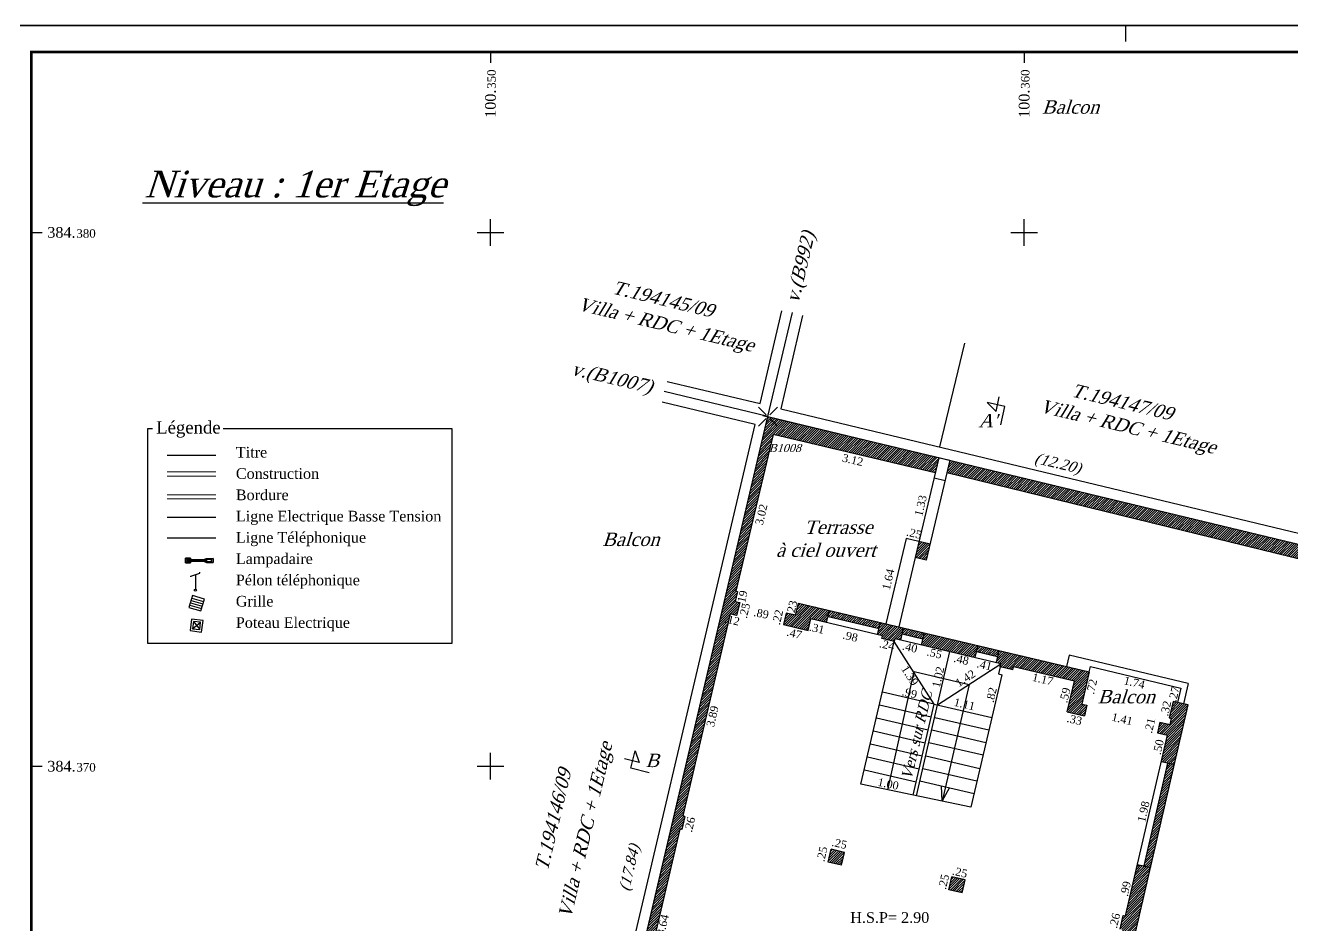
# Model space of a CAD drawing. Header units: inches. Extents: x 100320 to 100442, y 384338 to 384384.
# Drawn here: x 100379.96 to 100403.71, y 384367.01 to 384383.88 of the extents above; entities that cross this region are included whole.
import ezdxf

# ---------------------------------------------------------------- set-up
doc = ezdxf.new("R2010")
doc.units = ezdxf.units.IN
doc.header["$LTSCALE"] = 0.5
for name, color, linetype in [('Bloc B 1er Etage', 7, 'Continuous'), ('Bloc B 1er Etage_Croix', 7, 'Continuous'), ('Bloc B 1er Etage_Textes', 7, 'Continuous'), ('Cotation', 7, 'Continuous'), ('Dessin', 7, 'Continuous'), ('Hachures', 8, 'Continuous'), ('Texte', 7, 'Continuous')]:
    doc.layers.add(name, color=color, linetype=linetype)
doc.layers.add('Titre', color=1, linetype='Continuous', lineweight=30)
doc.styles.add('Legend', font='romantic.ttf')
doc.styles.add('MtXpl_Romantic', font='romantic.ttf')
doc.styles.get("Standard").update_dxf_attribs({"font": 'romantic.ttf'})
doc.dimstyles.get("Standard").update_dxf_attribs({"dimtxt": 0.15, "dimasz": 0.18, "dimexe": 0.18, "dimexo": 0.0625, "dimgap": 0.09, "dimtad": 0, "dimzin": 4, "dimdsep": 46, "dimtxsty": 'Standard', "dimcen": 0.09, "dimse1": 1, "dimse2": 1, "dimsd1": 1, "dimsd2": 1, "dimadec": 0, "dimazin": 1, "dimtfac": 1, "dimtix": 1, "dimtofl": 0, "dimtmove": 1, "dimatfit": 3, "dimfxl": 0, "dimtolj": 1, "dimtzin": 0, "dimarcsym": 0})
pattern_1 = [(45, (0, 0), (-0.0224506403027, 0.0224506403027), [])]

# ---------------------------------------------------------------- blocks, each defined once
blk = doc.blocks.new('t010')
at = {"color": 0}
for p, q in [((-0.0088, 0.0088), (-0.0442, 0.0442)), ((0, 0), (0, 0)), ((0.0088, 0.0088), (0.0442, 0.0442)), ((-0.0088, -0.0088), (-0.0442, -0.0442)), ((0.0088, -0.0088), (0.0442, -0.0442))]:
    blk.add_line(p, q, dxfattribs=at)
blk = doc.blocks.new('*D133')
at = {"layer": 'Defpoints', "color": 0}
for p in [(100400.409, 384367.236), (100400.537, 384367.206), (100400.477, 384366.949)]:
    blk.add_point(p, dxfattribs=at)
at = {"layer": 'Cotation', "color": 0, "insert": (100400.379, 384367.107), "char_height": 0.15, "attachment_point": 5, "rotation": 76.9362}
blk.add_mtext('\\A1;.26', dxfattribs=at)
blk = doc.blocks.new('*D134')
at = {"layer": 'Defpoints', "color": 0}
for p in [(100400.693, 384368.186), (100400.806, 384368.16), (100400.582, 384367.195)]:
    blk.add_point(p, dxfattribs=at)
at = {"layer": 'Cotation', "color": 0, "insert": (100400.582, 384367.704), "char_height": 0.15, "attachment_point": 5, "rotation": 76.9362}
blk.add_mtext('\\A1;.99', dxfattribs=at)
blk = doc.blocks.new('*D135')
at = {"layer": 'Defpoints', "color": 0}
for p in [(100401.141, 384370.114), (100401.253, 384370.088), (100400.806, 384368.16)]:
    blk.add_point(p, dxfattribs=at)
at = {"layer": 'Cotation', "color": 0, "insert": (100400.917, 384369.15), "char_height": 0.15, "attachment_point": 5, "rotation": 76.9362}
blk.add_mtext('\\A1;1.98', dxfattribs=at)
blk = doc.blocks.new('*D136')
at = {"layer": 'Defpoints', "color": 0}
for p in [(100401.255, 384370.606), (100401.367, 384370.58), (100401.253, 384370.088)]:
    blk.add_point(p, dxfattribs=at)
at = {"layer": 'Cotation', "color": 0, "insert": (100401.198, 384370.36), "char_height": 0.15, "attachment_point": 5, "rotation": 76.9362}
blk.add_mtext('\\A1;.50', dxfattribs=at)
blk = doc.blocks.new('*D137')
at = {"layer": 'Defpoints', "color": 0}
for p in [(100401.059, 384370.862), (100401.225, 384370.824), (100401.179, 384370.624)]:
    blk.add_point(p, dxfattribs=at)
at = {"layer": 'Cotation', "color": 0, "insert": (100401.036, 384370.762), "char_height": 0.15, "attachment_point": 5, "rotation": 76.9362}
blk.add_mtext('\\A1;.21', dxfattribs=at)
blk = doc.blocks.new('*D138')
at = {"layer": 'Defpoints', "color": 0}
for p in [(100399.833, 384371.042), (100399.81, 384370.942), (100401.179, 384370.624)]:
    blk.add_point(p, dxfattribs=at)
at = {"layer": 'Cotation', "color": 0, "insert": (100400.518, 384370.883), "char_height": 0.15, "attachment_point": 5, "rotation": 346.9362}
blk.add_mtext('\\A1;1.41', dxfattribs=at)
blk = doc.blocks.new('*D139')
at = {"layer": 'Defpoints', "color": 0}
for p in [(100399.464, 384370.907), (100399.489, 384371.016), (100399.81, 384370.942)]:
    blk.add_point(p, dxfattribs=at)
at = {"layer": 'Cotation', "color": 0, "insert": (100399.624, 384370.87), "char_height": 0.15, "attachment_point": 5, "rotation": 346.9362}
blk.add_mtext('\\A1;.33', dxfattribs=at)
blk = doc.blocks.new('*D140')
at = {"layer": 'Defpoints', "color": 0}
for p in [(100399.513, 384371.621), (100399.624, 384371.595), (100399.489, 384371.016)]:
    blk.add_point(p, dxfattribs=at)
at = {"layer": 'Cotation', "color": 0, "insert": (100399.446, 384371.331), "char_height": 0.15, "attachment_point": 5, "rotation": 76.9362}
blk.add_mtext('\\A1;.59', dxfattribs=at)
blk = doc.blocks.new('*D141')
at = {"layer": 'Defpoints', "color": 0}
for p in [(100401.471, 384371.215), (100401.301, 384370.928), (100401.399, 384370.905)]:
    blk.add_point(p, dxfattribs=at)
at = {"layer": 'Cotation', "color": 0, "insert": (100401.337, 384371.083), "char_height": 0.15, "attachment_point": 5, "rotation": 76.9362}
blk.add_mtext('\\A1;.32', dxfattribs=at)
blk = doc.blocks.new('*D142')
at = {"layer": 'Defpoints', "color": 0}
for p in [(100401.522, 384371.484), (100401.616, 384371.462), (100401.554, 384371.196)]:
    blk.add_point(p, dxfattribs=at)
at = {"layer": 'Cotation', "color": 0, "insert": (100401.491, 384371.351), "char_height": 0.15, "attachment_point": 5, "rotation": 76.9362}
blk.add_mtext('\\A1;.27', dxfattribs=at)
blk = doc.blocks.new('*D143')
at = {"layer": 'Defpoints', "color": 0}
for p in [(100399.899, 384371.768), (100399.922, 384371.867), (100401.616, 384371.462)]:
    blk.add_point(p, dxfattribs=at)
at = {"layer": 'Cotation', "color": 0, "insert": (100400.746, 384371.566), "char_height": 0.15, "attachment_point": 5, "rotation": 346.5623}
blk.add_mtext('\\A1;1.74', dxfattribs=at)
blk = doc.blocks.new('*D144')
at = {"layer": 'Defpoints', "color": 0}
for p in [(100399.923, 384371.867), (100399.76, 384371.164), (100399.866, 384371.139)]:
    blk.add_point(p, dxfattribs=at)
at = {"layer": 'Cotation', "color": 0, "insert": (100399.948, 384371.491), "char_height": 0.15, "attachment_point": 5, "rotation": 76.9362}
blk.add_mtext('\\A1;.72', dxfattribs=at)
blk = doc.blocks.new('*D145')
at = {"layer": 'Defpoints', "color": 0}
for p in [(100398.482, 384371.864), (100399.6, 384371.494), (100399.624, 384371.595)]:
    blk.add_point(p, dxfattribs=at)
at = {"layer": 'Cotation', "color": 0, "insert": (100399.029, 384371.628), "char_height": 0.15, "attachment_point": 5, "rotation": 346.7281}
blk.add_mtext('\\A1;1.17', dxfattribs=at)
blk = doc.blocks.new('*D146')
at = {"layer": 'Defpoints', "color": 0}
for p in [(100395.622, 384369.662), (100396.6, 384369.459), (100396.622, 384369.565)]:
    blk.add_point(p, dxfattribs=at)
at = {"layer": 'Cotation', "color": 0, "insert": (100396.133, 384369.667), "char_height": 0.15, "attachment_point": 5, "rotation": 348.2689}
blk.add_mtext('\\A1;1.00', dxfattribs=at)
blk = doc.blocks.new('*D147')
at = {"layer": 'Defpoints', "color": 0}
for p in [(100396.026, 384371.388), (100397.017, 384371.257), (100396.996, 384371.164)]:
    blk.add_point(p, dxfattribs=at)
at = {"layer": 'Cotation', "color": 0, "insert": (100396.533, 384371.37), "char_height": 0.15, "attachment_point": 5, "rotation": 346.9403}
blk.add_mtext('\\A1;.99', dxfattribs=at)
blk = doc.blocks.new('*D148')
at = {"layer": 'Defpoints', "color": 0}
for p in [(100396.246, 384372.335), (100396.911, 384371.112), (100396.992, 384371.164)]:
    blk.add_point(p, dxfattribs=at)
at = {"layer": 'Cotation', "color": 0, "insert": (100396.537, 384371.698), "char_height": 0.15, "attachment_point": 5, "rotation": 302.5198}
blk.add_mtext('\\A1;1.39', dxfattribs=at)
blk = doc.blocks.new('*D149')
at = {"layer": 'Defpoints', "color": 0}
for p in [(100397.187, 384372.169), (100397.29, 384372.146), (100397.059, 384371.149)]:
    blk.add_point(p, dxfattribs=at)
at = {"layer": 'Cotation', "color": 0, "insert": (100397.071, 384371.671), "char_height": 0.15, "attachment_point": 5, "rotation": 76.9403}
blk.add_mtext('\\A1;1.02', dxfattribs=at)
blk = doc.blocks.new('*D150')
at = {"layer": 'Defpoints', "color": 0}
for p in [(100398.245, 384371.92), (100396.987, 384371.26), (100397.059, 384371.149)]:
    blk.add_point(p, dxfattribs=at)
at = {"layer": 'Cotation', "color": 0, "insert": (100397.58, 384371.646), "char_height": 0.15, "attachment_point": 5, "rotation": 33.0268}
blk.add_mtext('\\A1;1.42', dxfattribs=at)
blk = doc.blocks.new('*D151')
at = {"layer": 'Defpoints', "color": 0}
for p in [(100396.996, 384371.164), (100398.103, 384371.036), (100398.074, 384370.913)]:
    blk.add_point(p, dxfattribs=at)
at = {"layer": 'Cotation', "color": 0, "insert": (100397.563, 384371.161), "char_height": 0.15, "attachment_point": 5, "rotation": 346.9403}
blk.add_mtext('\\A1;1.11', dxfattribs=at)
blk = doc.blocks.new('*D152')
at = {"layer": 'Defpoints', "color": 0}
for p in [(100398.162, 384371.737), (100398.263, 384371.714), (100398.074, 384370.913)]:
    blk.add_point(p, dxfattribs=at)
at = {"layer": 'Cotation', "color": 0, "insert": (100398.068, 384371.337), "char_height": 0.15, "attachment_point": 5, "rotation": 76.7281}
blk.add_mtext('\\A1;.82', dxfattribs=at)
blk = doc.blocks.new('*D153')
at = {"layer": 'Defpoints', "color": 0}
for p in [(100397.759, 384372.035), (100397.737, 384371.942), (100398.156, 384371.941)]:
    blk.add_point(p, dxfattribs=at)
at = {"layer": 'Cotation', "color": 0, "insert": (100397.936, 384371.895), "char_height": 0.15, "attachment_point": 5, "rotation": 346.7281}
blk.add_mtext('\\A1;.41', dxfattribs=at)
blk = doc.blocks.new('*D154')
at = {"layer": 'Defpoints', "color": 0}
for p in [(100397.268, 384372.051), (100397.29, 384372.144), (100397.759, 384372.035)]:
    blk.add_point(p, dxfattribs=at)
at = {"layer": 'Cotation', "color": 0, "insert": (100397.503, 384371.997), "char_height": 0.15, "attachment_point": 5, "rotation": 346.9403}
blk.add_mtext('\\A1;.48', dxfattribs=at)
blk = doc.blocks.new('*D155')
at = {"layer": 'Defpoints', "color": 0}
for p in [(100396.754, 384372.272), (100396.732, 384372.179), (100397.29, 384372.146)]:
    blk.add_point(p, dxfattribs=at)
at = {"layer": 'Cotation', "color": 0, "insert": (100397, 384372.116), "char_height": 0.15, "attachment_point": 5, "rotation": 346.7281}
blk.add_mtext('\\A1;.55', dxfattribs=at)
blk = doc.blocks.new('*D156')
at = {"layer": 'Defpoints', "color": 0}
for p in [(100396.345, 384372.271), (100396.367, 384372.363), (100396.754, 384372.272)]:
    blk.add_point(p, dxfattribs=at)
at = {"layer": 'Cotation', "color": 0, "insert": (100396.539, 384372.225), "char_height": 0.15, "attachment_point": 5, "rotation": 346.7281}
blk.add_mtext('\\A1;.40', dxfattribs=at)
blk = doc.blocks.new('*D157')
at = {"layer": 'Defpoints', "color": 0}
for p in [(100396.015, 384372.39), (100396.229, 384372.242), (100396.251, 384372.334)]:
    blk.add_point(p, dxfattribs=at)
at = {"layer": 'Cotation', "color": 0, "insert": (100396.111, 384372.27), "char_height": 0.15, "attachment_point": 5, "rotation": 346.7281}
blk.add_mtext('\\A1;.24', dxfattribs=at)
blk = doc.blocks.new('*D158')
at = {"layer": 'Defpoints', "color": 0}
for p in [(100394.98, 384372.69), (100394.946, 384372.545), (100395.934, 384372.465)]:
    blk.add_point(p, dxfattribs=at)
at = {"layer": 'Cotation', "color": 0, "insert": (100395.423, 384372.432), "char_height": 0.15, "attachment_point": 5, "rotation": 346.7281}
blk.add_mtext('\\A1;.98', dxfattribs=at)
blk = doc.blocks.new('*D159')
at = {"layer": 'Defpoints', "color": 0}
for p in [(100394.683, 384372.761), (100394.98, 384372.69), (100394.648, 384372.615)]:
    blk.add_point(p, dxfattribs=at)
at = {"layer": 'Cotation', "color": 0, "insert": (100394.797, 384372.58), "char_height": 0.15, "attachment_point": 5, "rotation": 346.7281}
blk.add_mtext('\\A1;.31', dxfattribs=at)
blk = doc.blocks.new('*D160')
at = {"layer": 'Defpoints', "color": 0}
for p in [(100394.144, 384372.54), (100394.171, 384372.652), (100394.631, 384372.543)]:
    blk.add_point(p, dxfattribs=at)
at = {"layer": 'Cotation', "color": 0, "insert": (100394.374, 384372.485), "char_height": 0.15, "attachment_point": 5, "rotation": 346.7281}
blk.add_mtext('\\A1;.47', dxfattribs=at)
blk = doc.blocks.new('*D161')
at = {"layer": 'Defpoints', "color": 0}
for p in [(100394.09, 384372.9), (100394.222, 384372.869), (100394.171, 384372.652)]:
    blk.add_point(p, dxfattribs=at)
at = {"layer": 'Cotation', "color": 0, "insert": (100394.064, 384372.792), "char_height": 0.15, "attachment_point": 5, "rotation": 76.7281}
blk.add_mtext('\\A1;.22', dxfattribs=at)
blk = doc.blocks.new('*D162')
at = {"layer": 'Defpoints', "color": 0}
for p in [(100393.317, 384372.945), (100393.293, 384372.824), (100394.169, 384372.653)]:
    blk.add_point(p, dxfattribs=at)
at = {"layer": 'Cotation', "color": 0, "insert": (100393.754, 384372.859), "char_height": 0.15, "attachment_point": 5, "rotation": 348.9143}
blk.add_mtext('\\A1;.89', dxfattribs=at)
blk = doc.blocks.new('*D163')
at = {"layer": 'Defpoints', "color": 0}
for p in [(100394.356, 384373.077), (100394.45, 384373.055), (100394.396, 384372.828)]:
    blk.add_point(p, dxfattribs=at)
at = {"layer": 'Cotation', "color": 0, "insert": (100394.329, 384372.964), "char_height": 0.15, "attachment_point": 5, "rotation": 76.7281}
blk.add_mtext('\\A1;.23', dxfattribs=at)
blk = doc.blocks.new('*D164')
at = {"layer": 'Defpoints', "color": 0}
for p in [(100393.175, 384372.852), (100393.269, 384372.722), (100393.293, 384372.824)]:
    blk.add_point(p, dxfattribs=at)
at = {"layer": 'Cotation', "color": 0, "insert": (100393.209, 384372.736), "char_height": 0.15, "attachment_point": 5, "rotation": 346.5635}
blk.add_mtext('\\A1;.12', dxfattribs=at)
blk = doc.blocks.new('*D165')
at = {"layer": 'Defpoints', "color": 0}
for p in [(100393.175, 384372.852), (100392.287, 384369.07), (100392.398, 384369.044)]:
    blk.add_point(p, dxfattribs=at)
at = {"layer": 'Cotation', "color": 0, "insert": (100392.842, 384370.935), "char_height": 0.15, "attachment_point": 5, "rotation": 76.7964}
blk.add_mtext('\\A1;3.89', dxfattribs=at)
blk = doc.blocks.new('*D166')
at = {"layer": 'Defpoints', "color": 0}
for p in [(100392.324, 384369.061), (100392.446, 384369.032), (100392.266, 384368.812)]:
    blk.add_point(p, dxfattribs=at)
at = {"layer": 'Cotation', "color": 0, "insert": (100392.416, 384368.908), "char_height": 0.15, "attachment_point": 5, "rotation": 76.7964}
blk.add_mtext('\\A1;.26', dxfattribs=at)
blk = doc.blocks.new('*D167')
at = {"layer": 'Defpoints', "color": 0}
for p in [(100392.229, 384368.821), (100391.398, 384365.278), (100391.494, 384365.256)]:
    blk.add_point(p, dxfattribs=at)
at = {"layer": 'Cotation', "color": 0, "insert": (100391.909, 384367.027), "char_height": 0.15, "attachment_point": 5, "rotation": 76.7964}
blk.add_mtext('\\A1;3.64', dxfattribs=at)
blk = doc.blocks.new('*D171')
at = {"layer": 'Defpoints', "color": 0}
for p in [(100395.065, 384368.443), (100395.096, 384368.578), (100395.312, 384368.386)]:
    blk.add_point(p, dxfattribs=at)
at = {"layer": 'Cotation', "color": 0, "insert": (100395.219, 384368.55), "char_height": 0.15, "attachment_point": 5, "rotation": 347.125}
blk.add_mtext('\\A1;.25', dxfattribs=at)
blk = doc.blocks.new('*D172')
at = {"layer": 'Defpoints', "color": 0}
for p in [(100395.065, 384368.443), (100394.867, 384368.236), (100395.01, 384368.203)]:
    blk.add_point(p, dxfattribs=at)
at = {"layer": 'Cotation', "color": 0, "insert": (100394.895, 384368.355), "char_height": 0.15, "attachment_point": 5, "rotation": 77.125}
blk.add_mtext('\\A1;.25', dxfattribs=at)
blk = doc.blocks.new('*D173')
at = {"layer": 'Defpoints', "color": 0}
for p in [(100397.353, 384368.04), (100397.327, 384367.926), (100397.575, 384367.869)]:
    blk.add_point(p, dxfattribs=at)
at = {"layer": 'Cotation', "color": 0, "insert": (100397.477, 384368.011), "char_height": 0.15, "attachment_point": 5, "rotation": 347.125}
blk.add_mtext('\\A1;.25', dxfattribs=at)
blk = doc.blocks.new('*D174')
at = {"layer": 'Defpoints', "color": 0}
for p in [(100397.146, 384367.715), (100397.327, 384367.926), (100397.272, 384367.686)]:
    blk.add_point(p, dxfattribs=at)
at = {"layer": 'Cotation', "color": 0, "insert": (100397.174, 384367.835), "char_height": 0.15, "attachment_point": 5, "rotation": 77.125}
blk.add_mtext('\\A1;.25', dxfattribs=at)
blk = doc.blocks.new('*D175')
at = {"layer": 'Defpoints', "color": 0}
for p in [(100396.324, 384374.299), (100396.468, 384374.265), (100396.091, 384372.667)]:
    blk.add_point(p, dxfattribs=at)
at = {"layer": 'Cotation', "color": 0, "insert": (100396.136, 384373.5), "char_height": 0.15, "attachment_point": 5, "rotation": 76.7281}
blk.add_mtext('\\A1;1.64', dxfattribs=at)
blk = doc.blocks.new('*D176')
at = {"layer": 'Defpoints', "color": 0}
for p in [(100396.468, 384374.265), (100396.711, 384374.207), (100396.74, 384374.331)]:
    blk.add_point(p, dxfattribs=at)
at = {"layer": 'Cotation', "color": 0, "insert": (100396.619, 384374.36), "char_height": 0.15, "attachment_point": 5, "rotation": 346.7281}
blk.add_mtext('\\A1;.25', dxfattribs=at)
blk = doc.blocks.new('*D177')
at = {"layer": 'Defpoints', "color": 0}
for p in [(100396.895, 384375.527), (100397.015, 384375.499), (100396.711, 384374.207)]:
    blk.add_point(p, dxfattribs=at)
at = {"layer": 'Cotation', "color": 0, "insert": (100396.744, 384374.881), "char_height": 0.15, "attachment_point": 5, "rotation": 76.7723}
blk.add_mtext('\\A1;1.33', dxfattribs=at)
blk = doc.blocks.new('*D178')
at = {"layer": 'Defpoints', "color": 0}
for p in [(100393.949, 384376.094), (100393.977, 384376.213), (100397.016, 384375.499)]:
    blk.add_point(p, dxfattribs=at)
at = {"layer": 'Cotation', "color": 0, "insert": (100395.469, 384375.737), "char_height": 0.15, "attachment_point": 5, "rotation": 346.7723}
blk.add_mtext('\\A1;3.12', dxfattribs=at)
blk = doc.blocks.new('*D179')
at = {"layer": 'Defpoints', "color": 0}
for p in [(100393.977, 384376.213), (100394.106, 384376.182), (100393.276, 384373.279)]:
    blk.add_point(p, dxfattribs=at)
at = {"layer": 'Cotation', "color": 0, "insert": (100393.756, 384374.715), "char_height": 0.15, "attachment_point": 5, "rotation": 76.5635}
blk.add_mtext('\\A1;3.02', dxfattribs=at)
blk = doc.blocks.new('*D180')
at = {"layer": 'Defpoints', "color": 0}
for p in [(100393.309, 384373.271), (100393.264, 384373.085), (100393.376, 384373.058)]:
    blk.add_point(p, dxfattribs=at)
at = {"layer": 'Cotation', "color": 0, "insert": (100393.398, 384373.151), "char_height": 0.15, "attachment_point": 5, "rotation": 76.5635}
blk.add_mtext('\\A1;.19', dxfattribs=at)
blk = doc.blocks.new('*D181')
at = {"layer": 'Defpoints', "color": 0}
for p in [(100393.35, 384373.064), (100393.473, 384373.035), (100393.293, 384372.824)]:
    blk.add_point(p, dxfattribs=at)
at = {"layer": 'Cotation', "color": 0, "insert": (100393.444, 384372.915), "char_height": 0.15, "attachment_point": 5, "rotation": 76.5635}
blk.add_mtext('\\A1;.25', dxfattribs=at)
blk = doc.blocks.new('w002')
at = {"color": 0}
for p, q in [((-0.015, 0.075), (-0.015, -0.075)), ((0.015, 0.075), (0.015, -0.075)), ((0.015, -0.075), (0.015, -0.075))]:
    blk.add_line(p, q, dxfattribs=at)
for points in [[(-0.075, -0.075), (0.075, -0.075), (0.075, 0.075), (-0.075, 0.075), (-0.075, -0.075)], [(-0.045, 0.075), (-0.045, -0.075)], [(0.045, 0.075), (0.045, -0.075)]]:
    blk.add_lwpolyline(points, dxfattribs=at)
blk = doc.blocks.new('p001')
at = {"color": 0}
blk.add_line((0, 0.378), (0, 0.025), dxfattribs=at)
blk.add_lwpolyline([(-0.11, 0.323), (-0.11, 0.341), (0.11, 0.414), (0.11, 0.433)], dxfattribs=at)
blk.add_circle((0, 0), 0.025, dxfattribs=at)
blk = doc.blocks.new('zl02')
for points in [[(-0.16, 2.86, 12.17), (-0.24, 3.05, 11.92), (0.24, 3.05, 11.92), (0.16, 2.86, 12.17)], [(-0.16, 2.03, 11.53), (-0.24, 2.22, 11.28), (-0.24, 3.05, 11.92), (-0.16, 2.86, 12.17)], [(-0.16, 2.03, 11.53), (-0.24, 2.22, 11.28), (0.24, 2.22, 11.28), (0.16, 2.03, 11.53)], [(-0.16, 2.86, 12.17), (0.16, 2.86, 12.17), (0.16, 2.03, 11.53), (-0.16, 2.03, 11.53)], [(0.16, 2.03, 11.53), (0.24, 2.22, 11.28), (0.24, 3.05, 11.92), (0.16, 2.86, 12.17)], [(0.29, 0.29, 0.1), (0.29, 0.29), (-0.29, 0.29), (-0.29, 0.29, 0.1)], [(-0.29, 0.29, 0.1), (-0.29, 0.29), (-0.29, -0.29), (-0.29, -0.29, 0.1)], [(-0.29, 0.29), (0.29, 0.29), (0.29, -0.29), (-0.29, -0.29)], [(-0.29, 0.29, 0.1), (0.29, 0.29, 0.1), (0.29, -0.29, 0.1), (-0.29, -0.29, 0.1)], [(0.29, -0.29, 0.1), (0.29, -0.29), (0.29, 0.29), (0.29, 0.29, 0.1)], [(-0.29, -0.29, 0.1), (-0.29, -0.29), (0.29, -0.29), (0.29, -0.29, 0.1)]]:
    blk.add_3dface(points)
mesh = blk.add_polymesh((2, 12), dxfattribs=dict(n_close=True))
for k, corner in enumerate([(0, 0.93, 10.38), (-0.04, 0.93, 10.39), (-0.07, 0.91, 10.41), (-0.08, 0.88, 10.44), (-0.07, 0.86, 10.47), (-0.04, 0.84, 10.49), (0, 0.83, 10.5), (0.04, 0.84, 10.49), (0.07, 0.86, 10.47), (0.08, 0.88, 10.44), (0.07, 0.91, 10.41), (0.04, 0.93, 10.39), (0, 2.18, 11.34), (-0.04, 2.17, 11.35), (-0.07, 2.15, 11.37), (-0.08, 2.13, 11.4), (-0.07, 2.1, 11.43), (-0.04, 2.08, 11.46), (0, 2.08, 11.46), (0.04, 2.08, 11.46), (0.07, 2.1, 11.43), (0.08, 2.13, 11.4), (0.07, 2.15, 11.37), (0.04, 2.17, 11.35)]):
    mesh.set_mesh_vertex(divmod(k, 12), corner)
mesh = blk.add_polymesh((2, 12), dxfattribs=dict(n_close=True))
for k, corner in enumerate([(0, 0.05, 8.87), (0.04, 0.06, 8.87), (0.07, 0.09, 8.87), (0.08, 0.13, 8.87), (0.07, 0.16, 8.87), (0.04, 0.19, 8.87), (0, 0.2, 8.87), (-0.04, 0.19, 8.87), (-0.07, 0.16, 8.87), (-0.08, 0.13, 8.87), (-0.07, 0.09, 8.87), (-0.04, 0.06, 8.87), (0, -0.15, 0.1), (0.07, -0.13, 0.1), (0.13, -0.07, 0.1), (0.15, 0, 0.1), (0.13, 0.07, 0.1), (0.07, 0.13, 0.1), (0, 0.15, 0.1), (-0.07, 0.13, 0.1), (-0.13, 0.07, 0.1), (-0.15, 0, 0.1), (-0.13, -0.07, 0.1), (-0.07, -0.13, 0.1)]):
    mesh.set_mesh_vertex(divmod(k, 12), corner)
mesh = blk.add_polymesh((2, 12), dxfattribs=dict(n_close=True))
for k, corner in enumerate([(0, 0.68, 10.14), (-0.04, 0.67, 10.15), (-0.07, 0.65, 10.17), (-0.08, 0.62, 10.2), (-0.07, 0.59, 10.22), (-0.04, 0.57, 10.24), (0, 0.56, 10.25), (0.04, 0.57, 10.24), (0.07, 0.59, 10.22), (0.08, 0.62, 10.2), (0.07, 0.65, 10.17), (0.04, 0.67, 10.15), (0, 0.93, 10.38), (-0.04, 0.93, 10.39), (-0.07, 0.91, 10.41), (-0.08, 0.88, 10.44), (-0.07, 0.86, 10.47), (-0.04, 0.84, 10.49), (0, 0.83, 10.5), (0.04, 0.84, 10.49), (0.07, 0.86, 10.47), (0.08, 0.88, 10.44), (0.07, 0.91, 10.41), (0.04, 0.93, 10.39)]):
    mesh.set_mesh_vertex(divmod(k, 12), corner)
mesh = blk.add_polymesh((2, 12), dxfattribs=dict(n_close=True))
for k, corner in enumerate([(0, 0.47, 9.86), (-0.04, 0.46, 9.87), (-0.07, 0.44, 9.89), (-0.08, 0.4, 9.91), (-0.07, 0.37, 9.93), (-0.04, 0.35, 9.94), (0, 0.34, 9.95), (0.04, 0.35, 9.94), (0.07, 0.37, 9.93), (0.08, 0.4, 9.91), (0.07, 0.44, 9.89), (0.04, 0.46, 9.87), (0, 0.68, 10.14), (-0.04, 0.67, 10.15), (-0.07, 0.65, 10.17), (-0.08, 0.62, 10.2), (-0.07, 0.59, 10.22), (-0.04, 0.57, 10.24), (0, 0.56, 10.25), (0.04, 0.57, 10.24), (0.07, 0.59, 10.22), (0.08, 0.62, 10.2), (0.07, 0.65, 10.17), (0.04, 0.67, 10.15)]):
    mesh.set_mesh_vertex(divmod(k, 12), corner)
mesh = blk.add_polymesh((2, 12), dxfattribs=dict(n_close=True))
for k, corner in enumerate([(0, 0.47, 9.86), (-0.04, 0.46, 9.87), (-0.07, 0.44, 9.89), (-0.08, 0.4, 9.91), (-0.07, 0.37, 9.93), (-0.04, 0.35, 9.94), (0, 0.34, 9.95), (0.04, 0.35, 9.94), (0.07, 0.37, 9.93), (0.08, 0.4, 9.91), (0.07, 0.44, 9.89), (0.04, 0.46, 9.87), (0, 0.32, 9.55), (-0.04, 0.31, 9.56), (-0.07, 0.28, 9.57), (-0.08, 0.25, 9.58), (-0.07, 0.21, 9.59), (-0.04, 0.18, 9.6), (0, 0.17, 9.61), (0.04, 0.18, 9.6), (0.07, 0.21, 9.59), (0.08, 0.25, 9.58), (0.07, 0.28, 9.57), (0.04, 0.31, 9.56)]):
    mesh.set_mesh_vertex(divmod(k, 12), corner)
mesh = blk.add_polymesh((2, 12), dxfattribs=dict(n_close=True))
for k, corner in enumerate([(0, 0.23, 9.22), (-0.04, 0.22, 9.22), (-0.07, 0.19, 9.22), (-0.08, 0.15, 9.23), (-0.07, 0.12, 9.24), (-0.04, 0.09, 9.24), (0, 0.08, 9.24), (0.04, 0.09, 9.24), (0.07, 0.12, 9.24), (0.08, 0.15, 9.23), (0.07, 0.19, 9.22), (0.04, 0.22, 9.22), (0, 0.32, 9.55), (-0.04, 0.31, 9.56), (-0.07, 0.28, 9.57), (-0.08, 0.25, 9.58), (-0.07, 0.21, 9.59), (-0.04, 0.18, 9.6), (0, 0.17, 9.61), (0.04, 0.18, 9.6), (0.07, 0.21, 9.59), (0.08, 0.25, 9.58), (0.07, 0.28, 9.57), (0.04, 0.31, 9.56)]):
    mesh.set_mesh_vertex(divmod(k, 12), corner)
mesh = blk.add_polymesh((2, 12), dxfattribs=dict(n_close=True))
for k, corner in enumerate([(0, 0.23, 9.22), (-0.04, 0.22, 9.22), (-0.07, 0.19, 9.22), (-0.08, 0.15, 9.23), (-0.07, 0.12, 9.24), (-0.04, 0.09, 9.24), (0, 0.08, 9.24), (0.04, 0.09, 9.24), (0.07, 0.12, 9.24), (0.08, 0.15, 9.23), (0.07, 0.19, 9.22), (0.04, 0.22, 9.22), (0, 0.2, 8.87), (-0.04, 0.19, 8.87), (-0.07, 0.16, 8.87), (-0.08, 0.13, 8.87), (-0.07, 0.09, 8.87), (-0.04, 0.06, 8.87), (0, 0.05, 8.87), (0.04, 0.06, 8.87), (0.07, 0.09, 8.87), (0.08, 0.13, 8.87), (0.07, 0.16, 8.87), (0.04, 0.19, 8.87)]):
    mesh.set_mesh_vertex(divmod(k, 12), corner)
blk = doc.blocks.new('e014')
at = {"color": 0}
for p, q in [((-0.059, 0.059), (0.059, -0.059)), ((0.059, 0.059), (-0.059, -0.059))]:
    blk.add_line(p, q, dxfattribs=at)
for points in [[(-0.094, -0.094), (0.094, -0.094), (0.094, 0.094), (-0.094, 0.094)], [(-0.059, -0.059), (0.059, -0.059), (0.059, 0.059), (-0.059, 0.059)]]:
    blk.add_lwpolyline(points, close=True, dxfattribs=at)

msp = doc.modelspace()

# ---------------------------------------------------------------- hatches: boundary and pattern name
at = {"layer": 'Hachures'}
h = msp.add_hatch(dxfattribs=at)
h.set_pattern_fill('ANSI31', color=256, scale=0.01)
h.set_pattern_definition(pattern_1)
h.paths.add_polyline_path([(100393.88, 384376.55), (100393.02, 384372.889), (100393.175, 384372.852), (100393.293, 384372.824), (100393.35, 384373.064), (100393.264, 384373.085), (100393.309, 384373.271), (100393.276, 384373.279), (100393.977, 384376.213), (100397.016, 384375.499), (100397.082, 384375.78)])
h.paths.add_polyline_path([(100393.853, 384375.845), (100394.572, 384375.845), (100394.572, 384376.075), (100393.853, 384376.075)], flags=24)
h = msp.add_hatch(dxfattribs=at)
h.set_pattern_fill('ANSI31', color=256, scale=0.01)
h.set_pattern_definition(pattern_1)
h.paths.add_polyline_path([(100396.917, 384374.159), (100396.711, 384374.207), (100396.641, 384373.911), (100396.847, 384373.862)])
h.paths.add_polyline_path([(100405.74, 384373.7), (100397.288, 384375.731), (100397.233, 384375.498), (100405.452, 384373.483), (100401.678, 384357.588), (100401.902, 384357.537)])
h = msp.add_hatch(dxfattribs=at)
h.set_pattern_fill('ANSI31', color=256, scale=0.01)
h.set_pattern_definition(pattern_1)
h.paths.add_polyline_path([(100400.58, 384366.08), (100400.458, 384366.109), (100400.013, 384364.19), (100400.135, 384364.161)])
h.paths.add_polyline_path([(100401.05, 384368.103), (100400.806, 384368.16), (100400.582, 384367.195), (100400.537, 384367.206), (100400.477, 384366.949), (100400.522, 384366.939), (100400.336, 384366.137), (100400.58, 384366.08)])
h.paths.add_polyline_path([(100401.497, 384370.032), (100401.375, 384370.06), (100400.928, 384368.131), (100401.05, 384368.103)])
h.paths.add_polyline_path([(100401.756, 384371.149), (100401.471, 384371.215), (100401.399, 384370.905), (100401.441, 384370.896), (100401.414, 384370.78), (100401.225, 384370.824), (100401.179, 384370.624), (100401.367, 384370.58), (100401.253, 384370.088), (100401.497, 384370.032)])
h.paths.add_polyline_path([(100398.209, 384372.168), (100398.156, 384371.941), (100398.245, 384371.92), (100398.232, 384371.864), (100398.469, 384371.808), (100398.482, 384371.864), (100399.624, 384371.595), (100399.489, 384371.016), (100399.81, 384370.942), (100399.856, 384371.141), (100399.759, 384371.164), (100399.9, 384371.769)])
h.paths.add_polyline_path([(100397.812, 384372.261), (100396.807, 384372.498), (100396.754, 384372.272), (100397.759, 384372.035)])
h.paths.add_polyline_path([(100398.209, 384372.168), (100397.812, 384372.261), (100397.786, 384372.148), (100398.183, 384372.055)])
h.paths.add_polyline_path([(100396.807, 384372.498), (100396.42, 384372.59), (100396.394, 384372.477), (100396.781, 384372.385)])
h.paths.add_polyline_path([(100396.42, 384372.59), (100395.988, 384372.692), (100395.934, 384372.465), (100396.028, 384372.443), (100396.015, 384372.39), (100396.251, 384372.334), (100396.263, 384372.388), (100396.367, 384372.363)])
h.paths.add_polyline_path([(100395.034, 384372.917), (100395.007, 384372.804), (100395.961, 384372.579), (100395.988, 384372.692)])
h.paths.add_polyline_path([(100395.034, 384372.917), (100394.45, 384373.055), (100394.396, 384372.828), (100394.222, 384372.869), (100394.171, 384372.652), (100394.631, 384372.543), (100394.683, 384372.761), (100394.98, 384372.69)])
h.paths.add_polyline_path([(100394.445, 384372.755), (100394.525, 384373.098), (100394.211, 384373.172), (100394.13, 384372.829)], flags=9)
h = msp.add_hatch(dxfattribs=at)
h.set_pattern_fill('ANSI31', color=256, scale=0.01)
h.set_pattern_definition(pattern_1)
h.paths.add_polyline_path([(100392.107, 384363.941), (100391.176, 384364.155), (100391.187, 384364.202), (100391.147, 384364.211), (100391.344, 384365.051), (100391.383, 384365.042), (100391.436, 384365.269), (100391.398, 384365.278), (100392.229, 384368.821), (100392.266, 384368.812), (100392.324, 384369.061), (100392.287, 384369.07), (100393.175, 384372.852), (100393.02, 384372.889), (100390.637, 384362.745), (100390.854, 384362.694), (100391.149, 384363.936), (100392.058, 384363.727)])
h.paths.add_polyline_path([(100392.996, 384372.622), (100393.339, 384372.54), (100393.414, 384372.855), (100393.071, 384372.937)], flags=9)
h = msp.add_hatch(dxfattribs=at)
h.set_pattern_fill('ANSI31', color=256, scale=0.01)
h.set_pattern_definition(pattern_1)
h.paths.add_polyline_path([(100395.312, 384368.386), (100395.065, 384368.443), (100395.01, 384368.203), (100395.258, 384368.146)])
h.paths.add_polyline_path([(100397.575, 384367.869), (100397.327, 384367.926), (100397.272, 384367.686), (100397.521, 384367.629)])

# ---------------------------------------------------------------- linework, layer by layer
msp.add_lwpolyline([(100418.257, 384383.879), (100379.577, 384383.879), (100379.577, 384337.59), (100418.257, 384337.59)], close=True)
at = {"flags": 128}
for points in [[(100391.99, 384377.205), (100393.732, 384376.795), (100394.14, 384378.533)], [(100393.88, 384376.55), (100394.337, 384378.497)], [(100394.529, 384378.441), (100394.12, 384376.698), (100405.591, 384373.941), (100406.005, 384375.682)], [(100393.88, 384376.55), (100391.935, 384377.017)], [(100390.5, 384363.036), (100393.639, 384376.402), (100391.898, 384376.82)]]:
    msp.add_lwpolyline(points, dxfattribs=at)
at = {"layer": 'Bloc B 1er Etage'}
for p, q in [((100400.577, 384383.879), (100400.577, 384383.579)), ((100388.68, 384383.379), (100388.68, 384383.179)), ((100398.68, 384383.379), (100398.68, 384383.179)), ((100380.077, 384380), (100380.277, 384380)), ((100380.077, 384370), (100380.277, 384370))]:
    msp.add_line(p, q, dxfattribs=at)
at = {"layer": 'Bloc B 1er Etage', "const_width": 0.05}
msp.add_lwpolyline([(100380.077, 384338.09), (100417.757, 384338.09), (100417.757, 384383.379), (100380.077, 384383.379)], close=True, dxfattribs=at)
at = {"layer": 'Bloc B 1er Etage_Croix'}
for p, q in [((100388.68, 384379.75), (100388.68, 384380.25)), ((100398.68, 384379.75), (100398.68, 384380.25)), ((100388.43, 384380), (100388.93, 384380)), ((100398.43, 384380), (100398.93, 384380)), ((100388.68, 384369.75), (100388.68, 384370.25)), ((100388.43, 384370), (100388.93, 384370))]:
    msp.add_line(p, q, dxfattribs=at)
at = {"layer": 'Cotation'}
msp.add_lwpolyline([(100383.669, 384376.328), (100387.957, 384376.328), (100387.957, 384372.298), (100382.261, 384372.298), (100382.261, 384376.328), (100382.345, 384376.328)], dxfattribs=at)
at = {"layer": 'Cotation', "color": 1, "lineweight": 30, "flags": 128}
msp.add_lwpolyline([(100383.533, 384375.822), (100382.622, 384375.822)], dxfattribs=at)
at = {"layer": 'Cotation', "lineweight": 0, "flags": 128}
for points in [[(100383.533, 384375.512), (100382.622, 384375.512)], [(100383.533, 384375.435), (100382.622, 384375.435)]]:
    msp.add_lwpolyline(points, dxfattribs=at)
at = {"layer": 'Cotation', "color": 4, "lineweight": 0, "flags": 128}
for points in [[(100383.533, 384375.086), (100382.622, 384375.086)], [(100383.533, 384375.008), (100382.622, 384375.008)]]:
    msp.add_lwpolyline(points, dxfattribs=at)
at = {"layer": 'Cotation', "color": 34, "flags": 128}
msp.add_lwpolyline([(100383.533, 384374.274), (100382.622, 384374.274)], dxfattribs=at)
at = {"layer": 'Dessin'}
for p, q in [((100390.637, 384362.745), (100393.88, 384376.55)), ((100393.787, 384376.572), (100397.288, 384375.731)), ((100400.582, 384367.195), (100401.367, 384370.58))]:
    msp.add_line(p, q, dxfattribs=at)
msp.add_lwpolyline([(100319.898, 384383.879), (100418.257, 384383.879), (100418.257, 384337.59), (100319.898, 384337.59)], close=True, dxfattribs=at)
at = {"layer": 'Dessin', "flags": 128}
for points in [[(100397.1, 384375.982), (100397.57, 384377.926)], [(100390.643, 384362.77), (100393.88, 384376.55), (100405.74, 384373.7), (100401.68, 384356.6), (100401.45, 384356.65), (100401.622, 384357.375), (100401.436, 384357.417)], [(100397.016, 384375.499), (100393.977, 384376.213), (100393.276, 384373.279), (100393.309, 384373.271), (100393.264, 384373.085), (100393.35, 384373.064), (100393.293, 384372.824), (100393.175, 384372.852), (100392.287, 384369.07)], [(100397.082, 384375.78), (100396.641, 384373.911)], [(100397.288, 384375.731), (100396.847, 384373.862), (100396.641, 384373.911)], [(100396.993, 384375.402), (100397.199, 384375.353)], [(100401.678, 384357.588), (100405.452, 384373.483), (100397.233, 384375.498)], [(100396.917, 384374.159), (100396.468, 384374.265), (100396.091, 384372.667)], [(100396.641, 384373.911), (100396.334, 384372.61)], [(100394.396, 384372.828), (100394.45, 384373.055)], [(100394.45, 384373.055), (100399.9, 384371.769), (100399.759, 384371.164)], [(100394.98, 384372.69), (100395.034, 384372.917)], [(100394.396, 384372.828), (100394.222, 384372.869), (100394.171, 384372.652), (100394.631, 384372.543)], [(100394.631, 384372.543), (100394.683, 384372.761)], [(100396.028, 384372.443), (100394.683, 384372.761)], [(100395.007, 384372.804), (100395.961, 384372.579)], [(100395.934, 384372.465), (100395.988, 384372.692)], [(100396.251, 384372.334), (100396.015, 384372.39), (100396.028, 384372.443)], [(100396.367, 384372.363), (100396.42, 384372.59)], [(100396.394, 384372.477), (100396.781, 384372.385)], [(100396.807, 384372.498), (100396.754, 384372.272)], [(100398.232, 384371.864), (100398.2, 384371.728), (100398.262, 384371.714), (100397.682, 384369.234), (100395.622, 384369.662), (100396.246, 384372.335)], [(100396.992, 384371.164), (100396.246, 384372.335)], [(100396.251, 384372.334), (100396.263, 384372.388)], [(100398.245, 384371.92), (100396.263, 384372.388)], [(100397.812, 384372.261), (100397.759, 384372.035)], [(100396.664, 384369.445), (100397.291, 384372.151)], [(100397.786, 384372.148), (100398.183, 384372.055)], [(100398.209, 384372.168), (100398.156, 384371.941)], [(100401.754, 384371.55), (100399.527, 384372.082), (100399.477, 384371.869)], [(100396.127, 384369.557), (100396.622, 384371.773), (100397.649, 384371.532), (100397.143, 384369.346)], [(100397.059, 384371.149), (100398.245, 384371.92)], [(100398.469, 384371.808), (100398.232, 384371.864), (100398.245, 384371.92)], [(100398.469, 384371.808), (100398.482, 384371.864)], [(100399.624, 384371.595), (100398.482, 384371.864)], [(100399.9, 384371.769), (100399.922, 384371.867), (100401.616, 384371.462), (100401.554, 384371.196)], [(100399.489, 384371.016), (100399.624, 384371.595)], [(100401.754, 384371.55), (100401.666, 384371.17)], [(100396.996, 384371.164), (100396.026, 384371.388)], [(100396.939, 384370.92), (100395.97, 384371.145)], [(100396.41, 384363.66), (100399.834, 384362.865), (100401.756, 384371.149)], [(100396.6, 384369.459), (100396.996, 384371.164)], [(100396.996, 384371.164), (100398.074, 384370.913)], [(100399.759, 384371.164), (100399.856, 384371.141)], [(100399.856, 384371.141), (100399.81, 384370.942)], [(100401.756, 384371.149), (100401.471, 384371.215), (100401.399, 384370.905), (100401.441, 384370.896)], [(100396.883, 384370.677), (100395.913, 384370.901)], [(100397.004, 384370.915), (100398.02, 384370.679)], [(100399.489, 384371.016), (100399.81, 384370.942)], [(100401.225, 384370.824), (100401.179, 384370.624)], [(100401.225, 384370.824), (100401.414, 384370.78)], [(100401.414, 384370.78), (100401.441, 384370.896)], [(100396.826, 384370.433), (100395.857, 384370.658)], [(100396.95, 384370.68), (100397.965, 384370.445)], [(100401.179, 384370.624), (100401.367, 384370.58)], [(100396.77, 384370.19), (100395.801, 384370.414)], [(100396.896, 384370.446), (100397.91, 384370.211)], [(100396.713, 384369.946), (100395.744, 384370.171)], [(100396.837, 384370.194), (100397.851, 384369.959)], [(100401.253, 384370.088), (100401.497, 384370.032)], [(100396.657, 384369.702), (100395.688, 384369.927)], [(100396.783, 384369.96), (100397.796, 384369.725)], [(100400.928, 384368.131), (100401.375, 384370.06)], [(100396.729, 384369.726), (100397.742, 384369.491)], [(100397.143, 384369.346), (100397.135, 384369.632)], [(100397.143, 384369.346), (100397.283, 384369.597)], [(100392.324, 384369.061), (100392.266, 384368.812), (100392.229, 384368.821)], [(100392.324, 384369.061), (100392.287, 384369.07)], [(100392.229, 384368.821), (100391.398, 384365.278)], [(100395.01, 384368.203), (100395.065, 384368.443)], [(100395.312, 384368.386), (100395.065, 384368.443)], [(100395.258, 384368.146), (100395.01, 384368.203)], [(100395.258, 384368.146), (100395.312, 384368.386)], [(100400.806, 384368.16), (100401.05, 384368.103)], [(100397.272, 384367.686), (100397.327, 384367.926)], [(100397.575, 384367.869), (100397.327, 384367.926)], [(100397.521, 384367.629), (100397.575, 384367.869)], [(100397.521, 384367.629), (100397.272, 384367.686)], [(100400.477, 384366.949), (100400.537, 384367.206), (100400.582, 384367.195)]]:
    msp.add_lwpolyline(points, dxfattribs=at)
at = {"layer": 'Dessin', "color": 5, "flags": 128}
msp.add_lwpolyline([(100383.533, 384374.661), (100382.622, 384374.661)], dxfattribs=at)
at = {"layer": 'Hachures', "color": 0}
for p, q in [((100398.318, 384376.738), (100397.99, 384376.812)), ((100397.99, 384376.812), (100398.155, 384376.644)), ((100398.155, 384376.644), (100398.213, 384376.922)), ((100398.241, 384376.394), (100398.318, 384376.738)), ((100391.468, 384370.067), (100391.194, 384370.141)), ((100391.311, 384369.964), (100391.393, 384370.291)), ((100391.393, 384370.291), (100391.468, 384370.067)), ((100391.653, 384369.878), (100391.311, 384369.964))]:
    msp.add_line(p, q, dxfattribs=at)
at = {"layer": 'Titre', "flags": 128}
msp.add_lwpolyline([(100393.88, 384376.55), (100405.74, 384373.7), (100401.68, 384356.6), (100389.8, 384359.18)], close=True, dxfattribs=at)
msp.add_lwpolyline([(100393.88, 384376.55), (100405.74, 384373.7), (100401.68, 384356.6), (100389.8, 384359.18)], close=True, dxfattribs=at)
msp.add_lwpolyline([(100393.88, 384376.55), (100405.74, 384373.7), (100401.68, 384356.6), (100389.8, 384359.18)], close=True, dxfattribs=at)

# ---------------------------------------------------------------- block references
at = {"xscale": 4, "yscale": 4, "zscale": 4}
msp.add_blockref('t010', (100393.88, 384376.55), dxfattribs=at)
at = {"layer": 'Dessin', "color": 5}
for name, p, xscale, yscale, zscale, rotation in [('zl02', (100383.013, 384373.854, 6.864), 0.1547473254211961, 0.1547473254211961, 0.7737366271059802, 270), ('e014', (100383.172, 384372.636), 1.160604940658971, 1.160604940658971, 1.160604940658971, 82.89106005843237)]:
    msp.add_blockref(name, p, dxfattribs=dict(at, xscale=xscale, yscale=yscale, zscale=zscale, rotation=rotation))
at = {"layer": 'Dessin', "color": 34, "xscale": 0.7737366271059802, "yscale": 0.7737366271059802, "zscale": 0.7737366271059802}
msp.add_blockref('p001', (100383.151, 384373.298), dxfattribs=at)
at = {"layer": 'Dessin', "xscale": 1.54747325421196, "yscale": 1.54747325421196, "zscale": 3.145180273983, "rotation": 73.85220006591983}
msp.add_blockref('w002', (100383.175, 384373.052), dxfattribs=at)

# ---------------------------------------------------------------- texts
at = {"color": 6, "style": 'Legend'}
msp.add_text('H.S.P= 2.90', height=0.2, dxfattribs=at).set_placement((100395.423, 384367.066))
at = {"layer": 'Bloc B 1er Etage_Textes'}
for s, height, p in [('350', 0.16, (100388.78, 384382.69)), ('360', 0.16, (100398.78, 384382.69)), ('100.', 0.2, (100388.78, 384382.146)), ('100.', 0.2, (100398.78, 384382.146))]:
    msp.add_text(s, height=height, rotation=90, dxfattribs=at).set_placement(p)
for s, height, p in [('384.', 0.2, (100380.377, 384379.9)), ('380', 0.16, (100380.921, 384379.9)), ('384.', 0.2, (100380.377, 384369.9)), ('370', 0.16, (100380.921, 384369.9))]:
    msp.add_text(s, height=height, dxfattribs=at).set_placement(p)
at = {"layer": 'Dessin', "style": 'Legend', "oblique": 18}
msp.add_text('%%UNiveau : 1er Etage', height=0.5, dxfattribs=at).set_placement((100382.193, 384380.656))
at = {"layer": 'Texte', "style": 'MtXpl_Romantic', "oblique": 18}
for s, height, p in [('Balcon ', 0.25, (100399.014, 384382.224)), ("A'", 0.25, (100397.823, 384376.349)), ('B1008', 0.15, (100393.893, 384375.886)), ('Terrasse ', 0.25, (100394.559, 384374.353)), ('Balcon ', 0.25, (100390.775, 384374.125)), ('à ciel ouvert ', 0.25, (100394.03, 384373.923)), ('Balcon ', 0.25, (100400.058, 384371.178)), ('B', 0.25, (100391.585, 384369.983))]:
    msp.add_text(s, height=height, dxfattribs=at).set_placement(p)
for s, height, rotation, p in [('v.(B992)', 0.25, 76.7815, (100394.452, 384378.66)), ('T.194145/09', 0.25, 346.4878, (100390.941, 384378.859)), ('Villa + RDC + 1Etage', 0.25, 346.4878, (100390.294, 384378.55)), ('v.(B1007)', 0.25, 346.7815, (100390.178, 384377.337)), ('T.194147/09', 0.25, 346.4878, (100399.544, 384376.931)), ('Villa + RDC + 1Etage', 0.25, 346.4878, (100398.951, 384376.639)), ('Vers sur RDC', 0.2, 76.6437, (100396.565, 384369.724)), ('Villa + RDC + 1Etage', 0.25, 76.6437, (100390.184, 384367.122)), ('T.194146/09', 0.25, 76.6437, (100389.75, 384368.021))]:
    msp.add_text(s, height=height, rotation=rotation, dxfattribs=at).set_placement(p)
at = {"layer": 'Texte', "style": 'MtXpl_Romantic'}
for s, height, p in [('Légende ', 0.2321, (100382.417, 384376.231)), ('Titre', 0.2, (100383.909, 384375.782)), ('Construction  ', 0.2, (100383.909, 384375.383)), ('Bordure  ', 0.2, (100383.909, 384374.984)), ('Ligne Electrique Basse Tension ', 0.2, (100383.909, 384374.585)), ('Ligne Téléphonique ', 0.2, (100383.909, 384374.187)), ('Lampadaire ', 0.2, (100383.909, 384373.788)), ('Pélon téléphonique ', 0.2, (100383.909, 384373.389)), ('Grille ', 0.2, (100383.909, 384372.991)), ('Poteau Electrique ', 0.2, (100383.909, 384372.592))]:
    msp.add_text(s, height=height, dxfattribs=at).set_placement(p)
at = {"layer": 'Texte', "color": 5, "style": 'MtXpl_Romantic', "oblique": 18}
for s, rotation, p in [('(12.20)', 346.4878, (100398.859, 384375.685)), ('(17.84)', 76.7815, (100391.275, 384367.646))]:
    msp.add_text(s, height=0.2, rotation=rotation, dxfattribs=at).set_placement(p)

# ---------------------------------------------------------------- dimensions: what is measured, and where the dimension line sits
at = {"layer": 'Cotation'}
for p1, p2, distance, picture, middle in [((100393.276, 384373.279), (100393.977, 384376.213), -0.132, '*D179', (100393.756, 384374.715)), ((100397.016, 384375.499), (100393.977, 384376.213), 0.122, '*D178', (100395.469, 384375.737)), ((100396.711, 384374.207), (100397.015, 384375.499), 0.122, '*D177', (100396.744, 384374.881)), ((100396.468, 384374.265), (100396.711, 384374.207), 0.127, '*D176', (100396.619, 384374.36)), ((100396.091, 384372.667), (100396.468, 384374.265), 0.148, '*D175', (100396.136, 384373.5)), ((100393.309, 384373.271), (100393.264, 384373.085), 0.114, '*D180', (100393.398, 384373.151)), ((100393.293, 384372.824), (100393.35, 384373.064), -0.126, '*D181', (100393.444, 384372.915)), ((100394.169, 384372.653), (100393.293, 384372.824), -0.123, '*D162', (100393.754, 384372.859)), ((100394.171, 384372.652), (100394.222, 384372.869), 0.135, '*D161', (100394.064, 384372.792)), ((100394.396, 384372.828), (100394.45, 384373.055), 0.097, '*D163', (100394.329, 384372.964)), ((100393.1746, 384372.8523), (100392.2871, 384369.0697), 0.1139, '*D165', (100392.8417, 384370.935)), ((100393.175, 384372.852), (100393.293, 384372.824), -0.105, '*D164', (100393.209, 384372.736)), ((100394.98, 384372.69), (100394.683, 384372.761), 0.15, '*D159', (100394.797, 384372.58)), ((100395.934, 384372.465), (100394.98, 384372.69), 0.15, '*D158', (100395.423, 384372.432)), ((100394.631, 384372.543), (100394.171, 384372.652), 0.115, '*D160', (100394.374, 384372.485)), ((100396.015, 384372.39), (100396.251, 384372.334), -0.095, '*D157', (100396.111, 384372.27)), ((100396.246, 384372.335), (100396.992, 384371.164), -0.097, '*D148', (100396.537, 384371.698)), ((100396.754, 384372.272), (100396.367, 384372.363), 0.095, '*D156', (100396.539, 384372.225)), ((100397.29, 384372.146), (100396.754, 384372.272), 0.095, '*D155', (100397, 384372.116)), ((100397.059, 384371.149), (100397.29, 384372.146), 0.106, '*D149', (100397.071, 384371.671)), ((100397.759, 384372.035), (100397.29, 384372.144), 0.095, '*D154', (100397.503, 384371.997)), ((100398.156, 384371.941), (100397.759, 384372.035), 0.095, '*D153', (100397.936, 384371.895)), ((100398.2452, 384371.9203), (100397.0588, 384371.149), -0.1323, '*D150', (100397.5799, 384371.6456)), ((100398.074, 384370.913), (100398.263, 384371.714), 0.104, '*D152', (100398.068, 384371.337)), ((100398.482, 384371.864), (100399.624, 384371.595), -0.104, '*D145', (100399.029, 384371.628)), ((100399.923, 384371.867), (100399.76, 384371.164), 0.109, '*D144', (100399.948, 384371.491)), ((100401.616, 384371.462), (100399.922, 384371.867), 0.102, '*D143', (100400.746, 384371.566)), ((100396.0265, 384371.3885), (100396.9956, 384371.1637), 0.0959, '*D147', (100396.5327, 384371.3696)), ((100399.489, 384371.016), (100399.624, 384371.595), 0.113, '*D140', (100399.446, 384371.331)), ((100401.554, 384371.196), (100401.616, 384371.462), 0.097, '*D142', (100401.491, 384371.351)), ((100396.996, 384371.164), (100398.074, 384370.913), 0.126, '*D151', (100397.563, 384371.161)), ((100401.179, 384370.624), (100399.81, 384370.942), -0.103, '*D138', (100400.518, 384370.883)), ((100401.471, 384371.215), (100401.399, 384370.905), -0.101, '*D141', (100401.337, 384371.083)), ((100399.81, 384370.942), (100399.489, 384371.016), 0.112, '*D139', (100399.624, 384370.87)), ((100401.179, 384370.624), (100401.225, 384370.824), 0.17, '*D137', (100401.036, 384370.762)), ((100401.2533, 384370.0884), (100401.3674, 384370.5803), 0.1153, '*D136', (100401.1981, 384370.3604)), ((100400.806, 384368.16), (100401.253, 384370.088), 0.115, '*D135', (100400.917, 384369.15)), ((100395.622, 384369.662), (100396.6, 384369.459), 0.109, '*D146', (100396.133, 384369.667)), ((100392.266, 384368.812), (100392.324, 384369.061), -0.125, '*D166', (100392.416, 384368.908)), ((100392.229, 384368.821), (100391.398, 384365.278), 0.099, '*D167', (100391.909, 384367.027)), ((100395.312, 384368.386), (100395.065, 384368.443), -0.139, '*D171', (100395.219, 384368.55)), ((100395.065, 384368.443), (100395.01, 384368.203), -0.146, '*D172', (100394.895, 384368.355)), ((100400.582, 384367.195), (100400.806, 384368.16), 0.115, '*D134', (100400.582, 384367.704)), ((100397.327, 384367.926), (100397.272, 384367.686), -0.129, '*D174', (100397.174, 384367.835)), ((100397.575, 384367.869), (100397.327, 384367.926), -0.117, '*D173', (100397.477, 384368.011)), ((100400.477, 384366.949), (100400.537, 384367.206), 0.131, '*D133', (100400.379, 384367.107))]:
    dim = msp.add_aligned_dim(p1=p1, p2=p2, distance=distance, dimstyle='Standard', dxfattribs=at)
    dim.commit()
    dim.dimension.update_dxf_attribs({"geometry": picture, "text_midpoint": middle})

doc.saveas('drawing.dxf')
